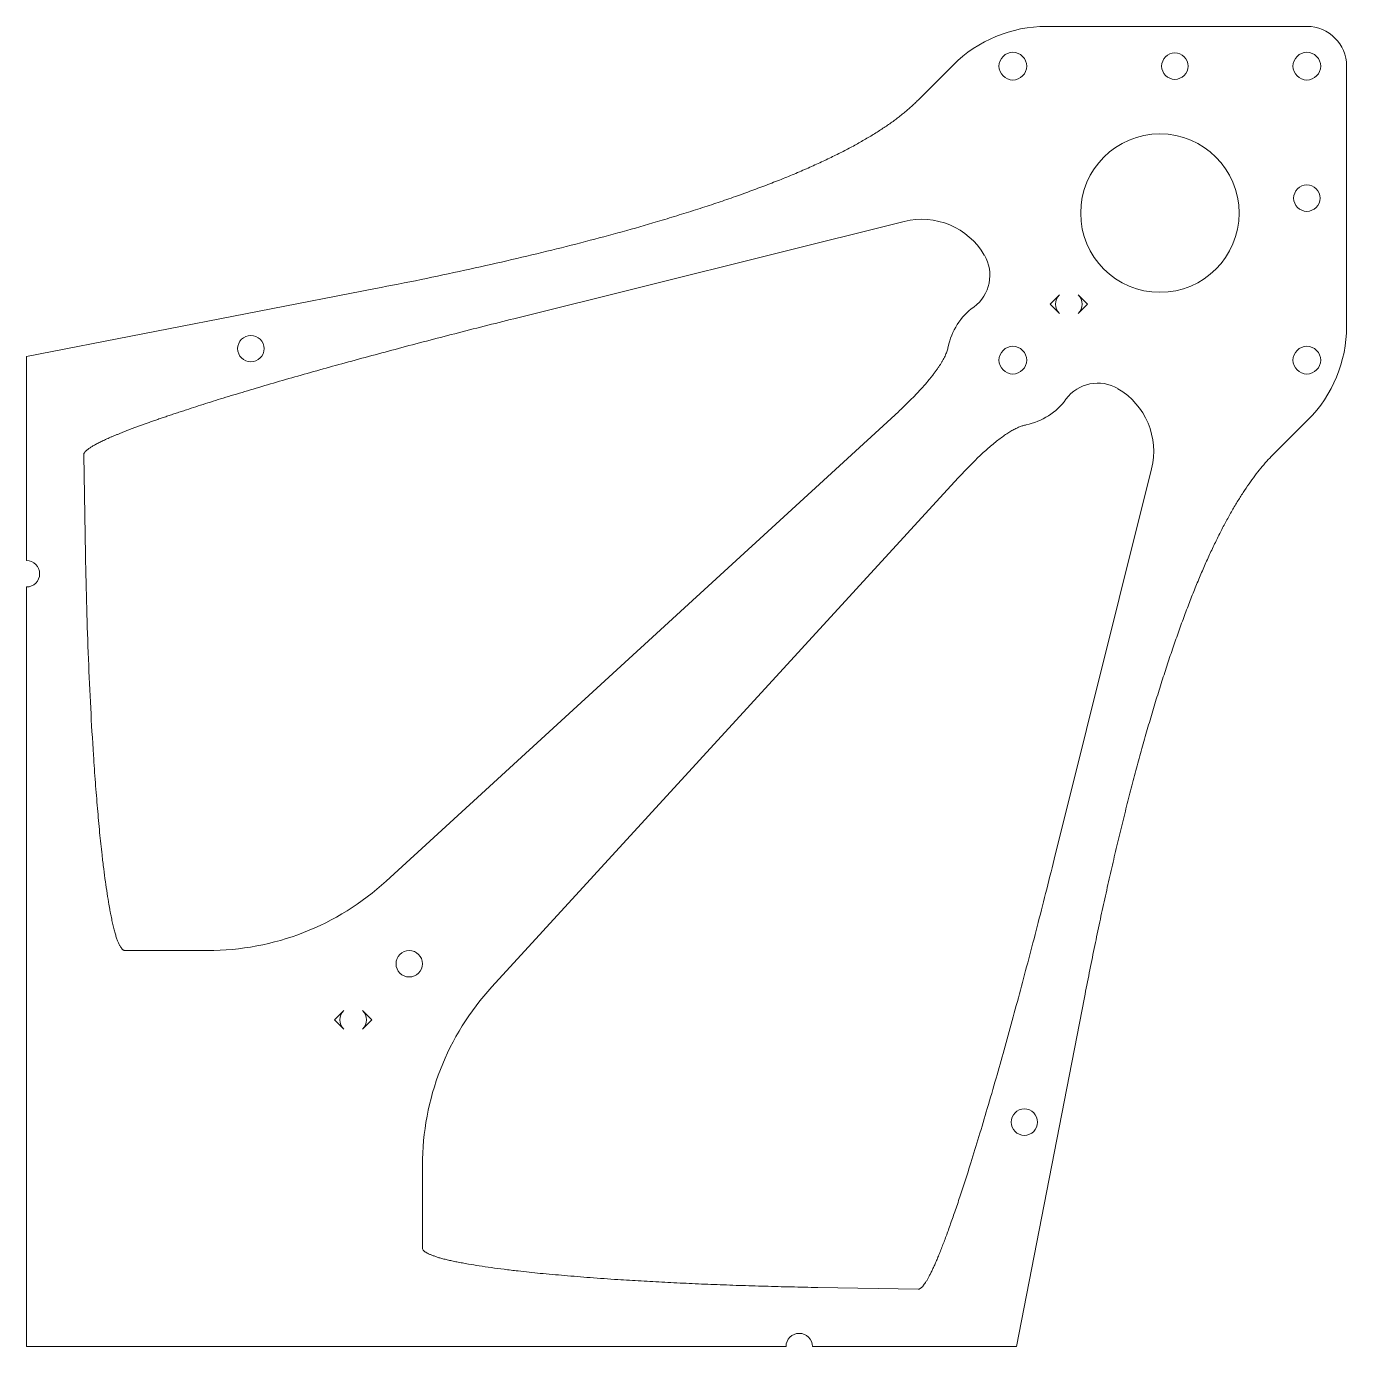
# Model space of a CAD drawing. Header units: millimetres. Extents: x 0 to 100, y 0 to 100.
import ezdxf

# ---------------------------------------------------------------- set-up
doc = ezdxf.new("R2010")
doc.units = ezdxf.units.MM

msp = doc.modelspace()

# ---------------------------------------------------------------- linework, layer by layer
at = {"color": 7, "linetype": 'Continuous', "lineweight": 15}
for p, q in [((97, 100), (77.27, 100)), ((70.2, 97.07), (67.54, 94.41)), ((100, 77.27), (100, 97)), ((66.49, 85.23), (36.92, 77.86)), ((26.45, 80.14), (0, 75)), ((77.55, 78.96), (78.26, 79.67)), ((79.67, 79.67), (80.38, 78.96)), ((77.55, 78.96), (78.26, 78.26)), ((79.67, 78.26), (80.38, 78.96)), ((0, 75), (0, 59.54)), ((27.25, 35.25), (65.81, 70.59)), ((94.41, 67.54), (97.07, 70.2)), ((4.34, 67.54), (4.48, 59.95)), ((77.86, 36.92), (85.23, 66.49)), ((70.59, 65.81), (35.25, 27.25)), ((0, 57.54), (0, 0)), ((7.48, 30), (13.74, 30)), ((75, 0), (80.14, 26.45)), ((23.33, 24.75), (24.04, 25.46)), ((25.46, 25.46), (26.16, 24.75)), ((23.33, 24.75), (24.04, 24.04)), ((25.46, 24.04), (26.16, 24.75)), ((30, 13.74), (30, 7.48)), ((59.95, 4.48), (67.54, 4.34)), ((0, 0), (57.54, 0)), ((59.54, 0), (75, 0))]:
    msp.add_line(p, q, dxfattribs=at)
for centre, radius in [((74.72, 96.99), 1.05), ((96.99, 96.99), 1.05), ((86.99, 96.99), 1), ((85.86, 85.86), 6), ((96.99, 86.99), 1), ((17, 75.59), 1), ((74.72, 74.72), 1.05), ((96.99, 74.72), 1.05), ((29, 29), 1), ((75.59, 17), 1)]:
    msp.add_circle(centre, radius, dxfattribs=at)
for centre, radius, start, end in [((77.27, 90), 10, 90, 135), ((97, 97), 3, 0, 90), ((67.82, 79.89), 5.5, 30.5076, 104), ((69.98, 81.16), 3, 306.3803, 30.5076), ((78.96, 78.96), 1, 135, 225), ((78.96, 78.96), 1, 315, 45), ((74.72, 74.72), 5, 126.3803, 168.3193), ((90, 77.27), 10, 315, 0), ((81.16, 69.98), 3, 59.4924, 143.6197), ((79.89, 67.82), 5.5, 346, 59.4924), ((74.72, 74.72), 5, 281.6807, 323.6197), ((0, 58.54), 1, 270, 90), ((13.74, 50), 20, 270, 312.5), ((50, 13.74), 20, 137.5, 180), ((24.75, 24.75), 1, 135, 225), ((24.75, 24.75), 1, 315, 45), ((58.54, 0), 1, 0, 180)]:
    msp.add_arc(centre, radius, start, end, dxfattribs=at)
for points, knots in [([(67.54, 94.41), (67.46, 94.33), (67.29, 94.17), (67.03, 93.93), (66.77, 93.69), (66.48, 93.46), (66.19, 93.22), (65.88, 92.98), (65.56, 92.75), (65.22, 92.51), (64.88, 92.28), (64.52, 92.05), (64.15, 91.81), (63.76, 91.58), (63.36, 91.35), (62.95, 91.11), (62.53, 90.88), (62.09, 90.65), (61.64, 90.42), (61.18, 90.19), (60.71, 89.96), (60.22, 89.73), (59.72, 89.5), (59.21, 89.27), (58.68, 89.04), (58.14, 88.81), (57.59, 88.58), (57.03, 88.36), (56.45, 88.13), (55.86, 87.9), (55.26, 87.68), (54.64, 87.45), (54.02, 87.22), (53.38, 87), (52.72, 86.77), (52.06, 86.55), (51.38, 86.33), (50.68, 86.1), (49.98, 85.88), (49.26, 85.66), (48.53, 85.43), (47.16, 85.02), (45.1, 84.43), (42.31, 83.69), (39.39, 82.95), (36.34, 82.23), (33.16, 81.51), (29.85, 80.81), (27.6, 80.37), (26.45, 80.14)], [0, 0, 0, 0, 0.007759, 0.015723, 0.023897, 0.032287, 0.040897, 0.049731, 0.058792, 0.068085, 0.077613, 0.087379, 0.097385, 0.107634, 0.11813, 0.128873, 0.139866, 0.151111, 0.162611, 0.174366, 0.186379, 0.19865, 0.211182, 0.223975, 0.237032, 0.250352, 0.263938, 0.27779, 0.291909, 0.306297, 0.320953, 0.33588, 0.351077, 0.366546, 0.382287, 0.398301, 0.414589, 0.43115, 0.447987, 0.465098, 0.482486, 0.50015, 0.563055, 0.628769, 0.69731, 0.768691, 0.842925, 0.920025, 1, 1, 1, 1]), ([(4.34, 67.54), (4.35, 67.56), (4.35, 67.59), (4.36, 67.64), (4.39, 67.69), (4.42, 67.74), (4.46, 67.79), (4.52, 67.85), (4.58, 67.9), (4.65, 67.96), (4.73, 68.02), (4.83, 68.09), (4.93, 68.15), (5.04, 68.22), (5.16, 68.29), (5.29, 68.36), (5.43, 68.44), (5.58, 68.51), (5.74, 68.59), (5.91, 68.67), (6.09, 68.75), (6.28, 68.84), (6.48, 68.92), (6.69, 69.01), (6.91, 69.1), (7.14, 69.19), (7.38, 69.29), (7.62, 69.39), (7.88, 69.49), (8.15, 69.59), (8.43, 69.69), (8.71, 69.79), (9.01, 69.9), (9.31, 70.01), (9.63, 70.12), (9.96, 70.24), (10.29, 70.35), (10.64, 70.47), (10.99, 70.59), (11.36, 70.71), (11.73, 70.83), (12.47, 71.07), (13.59, 71.44), (15.13, 71.92), (16.78, 72.41), (18.52, 72.93), (20.98, 73.64), (24.21, 74.54), (28.25, 75.63), (32.51, 76.75), (35.43, 77.48), (36.92, 77.86)], [0, 0, 0, 0, 0.0013116, 0.0027367, 0.0043208, 0.0060975, 0.0080905, 0.0103168, 0.0127884, 0.0155142, 0.0185007, 0.0217529, 0.0252747, 0.0290692, 0.0331388, 0.0374854, 0.0421106, 0.0470159, 0.0522023, 0.0576707, 0.063422, 0.0694569, 0.075776, 0.0823798, 0.0892687, 0.0964433, 0.1039037, 0.1116504, 0.1196836, 0.1280036, 0.1366106, 0.1455049, 0.1546865, 0.1641557, 0.1739127, 0.1839576, 0.1942904, 0.2049114, 0.2158206, 0.2270182, 0.2385042, 0.2502787, 0.2944587, 0.3415392, 0.3915231, 0.4444133, 0.5002118, 0.6154757, 0.7371889, 0.8653609, 1, 1, 1, 1]), ([(69.82, 75.73), (69.81, 75.68), (69.79, 75.58), (69.74, 75.43), (69.69, 75.27), (69.62, 75.11), (69.54, 74.94), (69.44, 74.76), (69.34, 74.58), (69.23, 74.4), (69.1, 74.2), (68.97, 74.01), (68.82, 73.8), (68.66, 73.59), (68.49, 73.38), (68.31, 73.16), (68.03, 72.82), (67.62, 72.37), (67.07, 71.79), (66.46, 71.19), (66.03, 70.79), (65.81, 70.59)], [0, 0, 0, 0, 0.022888, 0.047045, 0.072548, 0.099464, 0.127847, 0.157746, 0.189202, 0.222249, 0.256919, 0.293237, 0.331225, 0.370905, 0.412293, 0.455405, 0.500255, 0.612843, 0.733589, 0.862609, 1, 1, 1, 1]), ([(70.59, 65.81), (70.73, 65.96), (71, 66.25), (71.4, 66.67), (71.8, 67.07), (72.19, 67.45), (72.56, 67.8), (72.94, 68.12), (73.3, 68.43), (73.66, 68.71), (74, 68.97), (74.33, 69.19), (74.64, 69.38), (74.93, 69.54), (75.21, 69.66), (75.48, 69.76), (75.65, 69.8), (75.73, 69.82)], [0, 0, 0, 0, 0.0925846, 0.1814321, 0.266568, 0.3480217, 0.4258263, 0.5000201, 0.5737626, 0.6427073, 0.7069259, 0.7665067, 0.8215604, 0.8722277, 0.9186888, 0.9611777, 1, 1, 1, 1]), ([(80.14, 26.45), (80.26, 27.07), (80.51, 28.31), (80.88, 30.14), (81.25, 31.93), (81.63, 33.69), (82.02, 35.41), (82.4, 37.09), (82.79, 38.73), (83.19, 40.34), (83.58, 41.9), (83.99, 43.43), (84.39, 44.92), (84.8, 46.37), (85.21, 47.8), (85.63, 49.19), (86.06, 50.55), (86.48, 51.86), (86.91, 53.12), (87.34, 54.34), (87.77, 55.51), (88.2, 56.64), (88.63, 57.72), (89.07, 58.75), (89.5, 59.74), (89.94, 60.68), (90.38, 61.57), (90.82, 62.42), (91.26, 63.22), (91.71, 63.98), (92.15, 64.68), (92.6, 65.35), (93.04, 65.96), (93.49, 66.53), (93.94, 67.06), (94.26, 67.38), (94.41, 67.54)], [0, 0, 0, 0, 0.0434325, 0.0860297, 0.1277929, 0.1687238, 0.2088241, 0.2480955, 0.2865399, 0.3241594, 0.360956, 0.3969321, 0.4320903, 0.466433, 0.4999631, 0.5333625, 0.5657613, 0.5971632, 0.6275723, 0.6569931, 0.6854306, 0.7128903, 0.7393782, 0.7649011, 0.7894668, 0.8130836, 0.8357612, 0.8575105, 0.8783436, 0.8982746, 0.9173196, 0.9354967, 0.952827, 0.9693348, 0.9850483, 1, 1, 1, 1]), ([(7.48, 30), (7.46, 30), (7.43, 30), (7.38, 30.02), (7.33, 30.05), (7.28, 30.08), (7.24, 30.13), (7.19, 30.19), (7.14, 30.25), (7.09, 30.33), (7.05, 30.42), (7, 30.52), (6.95, 30.63), (6.91, 30.75), (6.86, 30.87), (6.81, 31.01), (6.76, 31.16), (6.72, 31.32), (6.67, 31.49), (6.62, 31.67), (6.58, 31.87), (6.53, 32.07), (6.48, 32.28), (6.44, 32.5), (6.39, 32.73), (6.34, 32.98), (6.3, 33.23), (6.22, 33.67), (6.11, 34.34), (5.98, 35.24), (5.85, 36.21), (5.7, 37.46), (5.54, 38.98), (5.38, 40.8), (5.22, 42.75), (5.04, 45.29), (4.86, 48.41), (4.69, 52.13), (4.56, 55.99), (4.5, 58.61), (4.48, 59.95)], [0, 0, 0, 0, 0.001582, 0.003235, 0.005021, 0.00699, 0.009181, 0.01162, 0.014328, 0.017319, 0.020605, 0.024192, 0.028089, 0.032298, 0.036825, 0.041672, 0.046841, 0.052336, 0.058157, 0.064307, 0.070786, 0.077595, 0.084735, 0.092208, 0.100013, 0.108152, 0.116625, 0.125432, 0.15293, 0.182927, 0.215429, 0.250442, 0.306444, 0.366736, 0.431327, 0.500225, 0.618084, 0.740654, 0.867953, 1, 1, 1, 1]), ([(77.86, 36.92), (77.64, 36.06), (77.21, 34.35), (76.57, 31.84), (75.93, 29.39), (75.3, 27.02), (74.68, 24.72), (74.06, 22.5), (73.44, 20.28), (72.8, 18.09), (72.17, 15.96), (71.56, 13.98), (71.09, 12.51), (70.76, 11.51), (70.57, 10.92), (70.38, 10.36), (70.19, 9.83), (70.01, 9.32), (69.84, 8.83), (69.67, 8.37), (69.51, 7.94), (69.35, 7.53), (69.2, 7.14), (69.05, 6.78), (68.91, 6.44), (68.77, 6.13), (68.64, 5.85), (68.51, 5.59), (68.39, 5.35), (68.28, 5.14), (68.17, 4.95), (68.06, 4.79), (67.97, 4.66), (67.87, 4.54), (67.78, 4.46), (67.7, 4.39), (67.62, 4.35), (67.57, 4.35), (67.54, 4.34)], [0, 0, 0, 0, 0.0777485, 0.153383, 0.2269048, 0.2983156, 0.3676169, 0.4348106, 0.4998987, 0.5692013, 0.6339579, 0.694173, 0.7498525, 0.7685443, 0.7864979, 0.8037139, 0.8201925, 0.8359343, 0.8509398, 0.8652098, 0.878745, 0.8915462, 0.9036145, 0.9149513, 0.925558, 0.9354364, 0.944589, 0.9530185, 0.9607288, 0.9677246, 0.9740126, 0.9796017, 0.9845048, 0.988741, 0.9923401, 0.9953509, 0.9978565, 1, 1, 1, 1]), ([(59.95, 4.48), (59.27, 4.49), (57.94, 4.52), (55.95, 4.57), (54, 4.63), (52.09, 4.7), (50.21, 4.78), (48.37, 4.87), (46.57, 4.97), (44.69, 5.08), (42.75, 5.22), (40.79, 5.38), (38.97, 5.54), (37.45, 5.7), (36.21, 5.85), (35.23, 5.98), (34.33, 6.11), (33.6, 6.23), (33.04, 6.33), (32.62, 6.41), (32.24, 6.49), (31.88, 6.57), (31.56, 6.65), (31.26, 6.73), (31, 6.82), (30.77, 6.9), (30.56, 6.98), (30.39, 7.06), (30.25, 7.14), (30.14, 7.22), (30.06, 7.3), (30.01, 7.39), (30, 7.45), (30, 7.48)], [0, 0, 0, 0, 0.0666366, 0.1320835, 0.1963429, 0.2594167, 0.3213072, 0.3820165, 0.4415472, 0.4999018, 0.5688649, 0.6335105, 0.6938463, 0.7498817, 0.7849043, 0.8174106, 0.8474064, 0.8748991, 0.8899137, 0.9039273, 0.9169427, 0.9289635, 0.9399941, 0.9500404, 0.9591099, 0.9672132, 0.974365, 0.9805866, 0.9859107, 0.9903898, 0.994112, 0.9972303, 1, 1, 1, 1])]:
    msp.add_open_spline(points, degree=3, knots=knots, dxfattribs=at)

doc.saveas('drawing.dxf')
